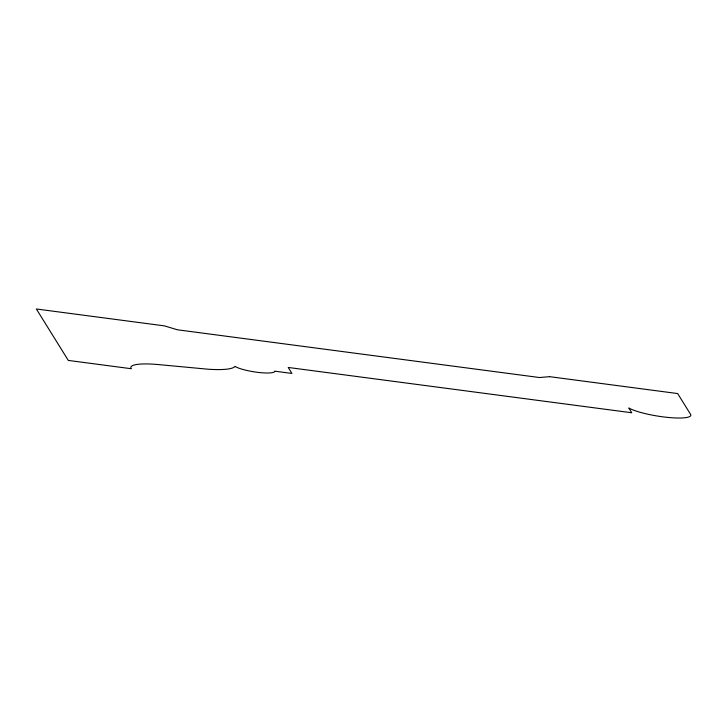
<?xml version="1.0" encoding="UTF-8"?>
<svg xmlns="http://www.w3.org/2000/svg" width="727" height="727" viewBox="0 0 727 727"><rect width="100%" height="100%" fill="white"/><g stroke="black" fill="none" stroke-linecap="round" stroke-linejoin="round"><path stroke-width="1.09" d="M549.548 376.659L539.579 377.54L177.406 329.785L164.475 325.878L36.35 308.984L68.302 360.419L131.287 368.725A41.203 7.579 9.2 0 1 158.35 364.572L207.877 369.198A47.709 8.779 9.2 0 0 234.966 366.372A20.856 3.835 9.2 0 0 257.985 372.378A20.856 3.835 9.2 0 0 274.742 371.17L291.918 373.442L288.21 367.453L631.772 412.763L628.8 407.974A32.879 6.052 9.2 0 0 666.923 417.316A32.879 6.052 9.2 0 0 690.65 414.463L677.664 393.561L549.548 376.659"/></g></svg>
